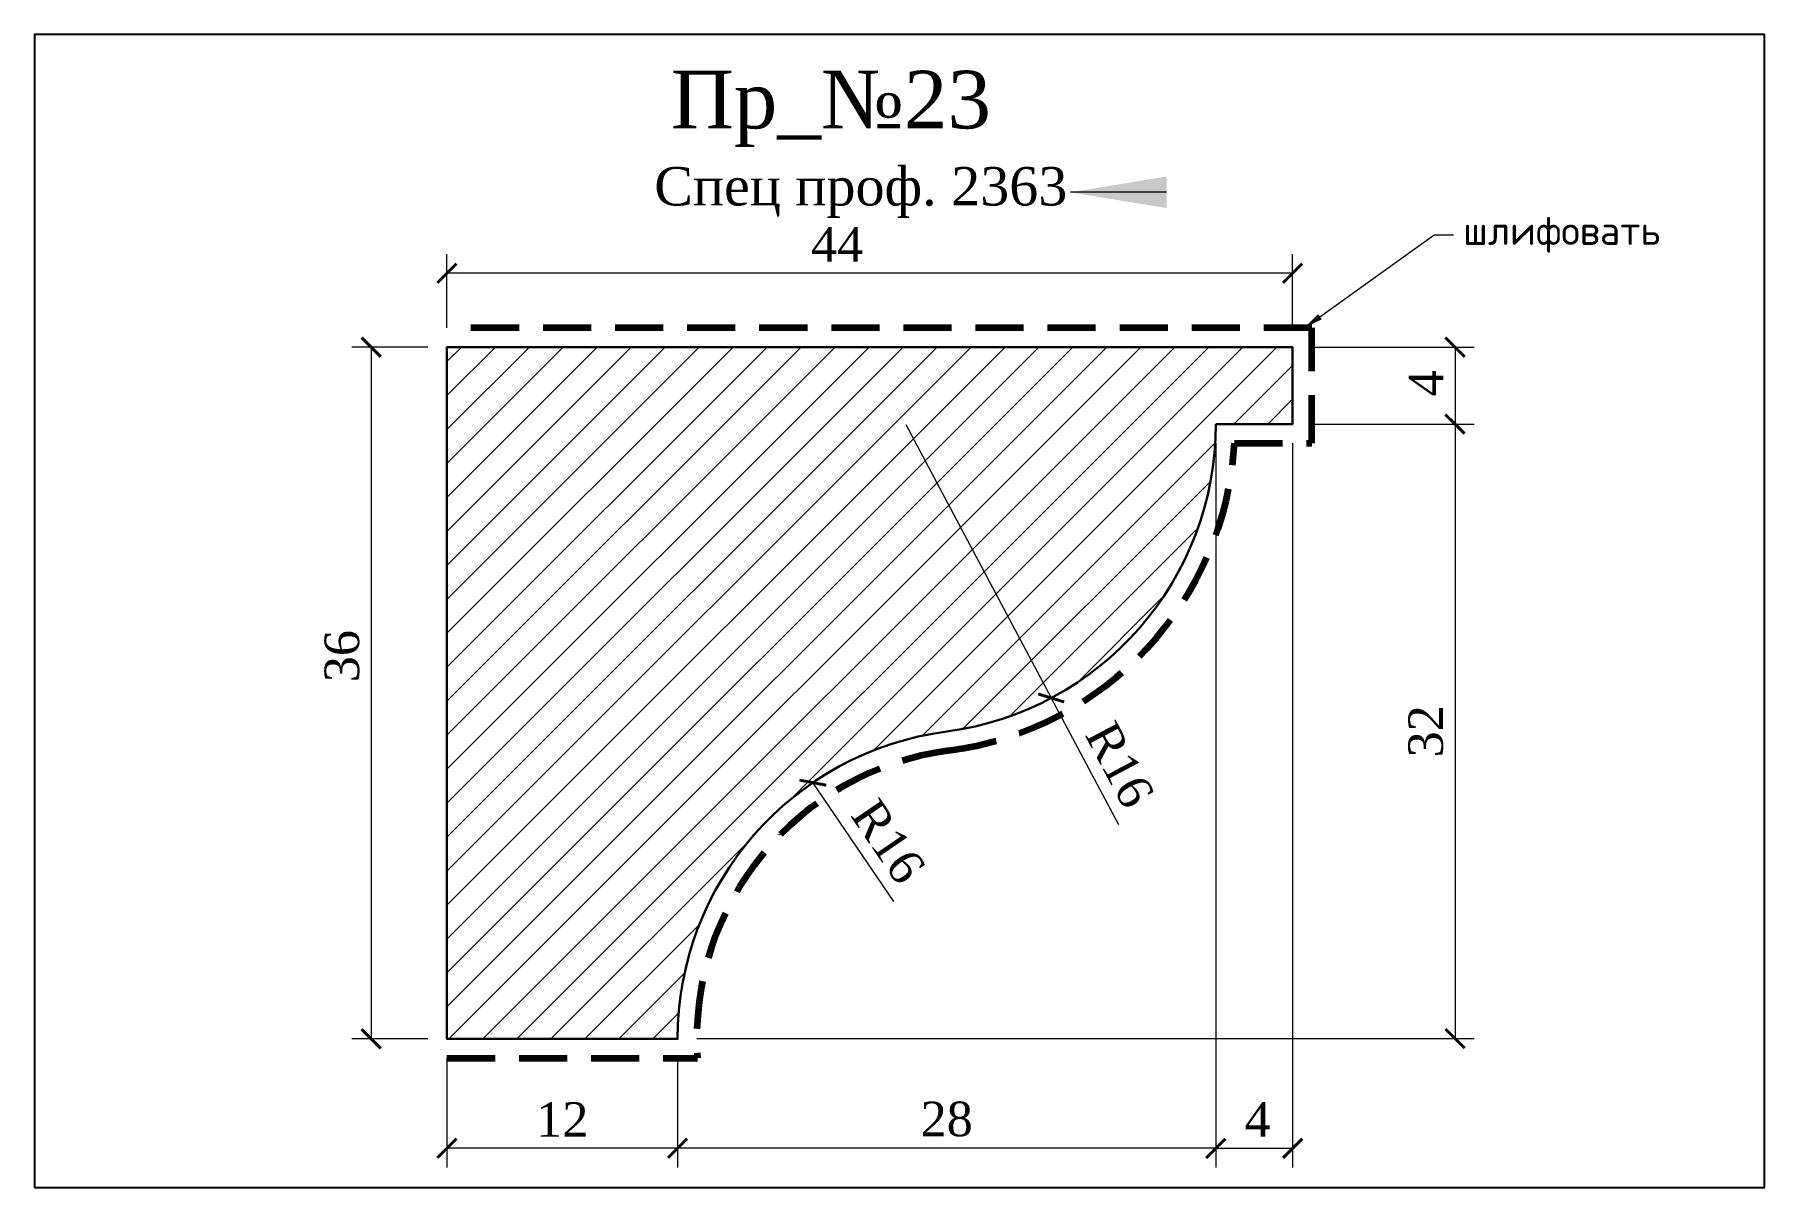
# Model space of a CAD drawing. Header units: millimetres. Extents: x 303550.8 to 303640.8, y -92636.6 to -92576.6.
import ezdxf
from ezdxf import colors
from ezdxf.entities.mleader import LeaderData, LeaderLine
from ezdxf.math import Vec2, Vec3

# ---------------------------------------------------------------- set-up
doc = ezdxf.new("R2010")
doc.units = ezdxf.units.MM
doc.header["$MEASUREMENT"] = 0
doc.linetypes.add('HIDDEN', pattern=[0.375, 0.25, -0.125])
for name, color, linetype, lineweight in [('A-Sect', 73, 'Continuous', 50), ('линия 15', 7, 'Continuous', 15), ('линия 50', 1, 'Continuous', 211), ('служебный слой РАЗМЕРЫ', 7, 'Continuous', 9)]:
    doc.layers.add(name, color=color, linetype=linetype, lineweight=lineweight)
doc.layers.add('Outside panel', color=7, linetype='Continuous', lineweight=18, true_color=0x7f5e57)
doc.styles.add('ELECT', font='times.ttf')
doc.styles.get("Standard").update_dxf_attribs({"font": 'times.ttf'})
doc.styles.add('ЕСКД профили текст', font='isocpeur.ttf')
doc.dimstyles.new('M_1', dxfattribs={"dimtxt": 1.8, "dimasz": 1, "dimexe": 1, "dimexo": 1, "dimgap": 0.6, "dimtad": 1, "dimdec": 0, "dimdsep": 46, "dimtxsty": 'Standard', "dimblk": 'ARCHTICK', "dimcen": -5, "dimclrd": 7, "dimclre": 7, "dimclrt": 7, "dimadec": 0, "dimazin": 0, "dimtfac": 1, "dimtdec": 0, "dimtmove": 0, "dimatfit": 3, "dimfxl": 1, "dimtolj": 1, "dimtzin": 0, "dimlwd": 5, "dimlwe": 5, "dimarcsym": 0})

# ---------------------------------------------------------------- blocks, each defined once
blk = doc.blocks.new('_ArchTick')
at = {"color": 0, "linetype": 'ByBlock', "const_width": 0.15}
blk.add_lwpolyline([(-0.5, -0.5), (0.5, 0.5)], dxfattribs=at)
blk = doc.blocks.new('*D10')
at = {"layer": 'Defpoints', "color": 0, "ltscale": 1000, "transparency": 16777216}
for p in [(303572.2597530187, -92592.91308163268), (303568.3182367311, -92628.91308163268), (303572.2597530187, -92628.91308163268)]:
    blk.add_point(p, dxfattribs=at)
at = {"layer": 'линия 15', "color": 7, "lineweight": 5, "ltscale": 1000, "transparency": 16777216}
for p, q in [((303571.2597530187, -92592.91308163268), (303567.3182367311, -92592.91308163268)), ((303568.3182367311, -92592.91308163268), (303568.3182367311, -92628.91308163268)), ((303571.2597530187, -92628.91308163268), (303567.3182367311, -92628.91308163268))]:
    blk.add_line(p, q, dxfattribs=at)
for p, rotation in [((303568.3182367311, -92592.91308163268), 90), ((303568.3182367311, -92628.91308163268), 270)]:
    blk.add_blockref('_ArchTick', p, dxfattribs=dict(at, rotation=rotation))
at = {"layer": 'линия 15', "color": 7, "ltscale": 1000, "transparency": 16777216, "insert": (303566.8026635516, -92608.9928311006), "char_height": 1.8, "attachment_point": 5, "rotation": 90}
blk.add_mtext('\\A1;36', dxfattribs=at)
blk = doc.blocks.new('*D9')
at = {"layer": 'Defpoints', "color": 0, "ltscale": 1000, "transparency": 16777216}
for p in [(303572.2597530187, -92628.91308163268), (303584.2597530187, -92628.91308163268), (303572.2597530187, -92634.60825515166)]:
    blk.add_point(p, dxfattribs=at)
at = {"layer": 'линия 15', "color": 7, "lineweight": 5, "ltscale": 1000, "transparency": 16777216}
for p, q in [((303572.2597530187, -92629.91308163268), (303572.2597530187, -92635.60825515166)), ((303584.2597530187, -92629.91308163268), (303584.2597530187, -92635.60825515166)), ((303584.2597530187, -92634.60825515166), (303572.2597530187, -92634.60825515166))]:
    blk.add_line(p, q, dxfattribs=at)
at = {"layer": 'линия 15', "color": 7, "lineweight": 5, "ltscale": 1000, "transparency": 16777216, "rotation": 180}
blk.add_blockref('_ArchTick', (303572.2597530187, -92634.60825515166), dxfattribs=at)
at = {"layer": 'линия 15', "color": 7, "lineweight": 5, "ltscale": 1000, "transparency": 16777216}
blk.add_blockref('_ArchTick', (303584.2597530187, -92634.60825515166), dxfattribs=at)
at = {"layer": 'линия 15', "color": 7, "ltscale": 1000, "transparency": 16777216, "insert": (303578.2597530187, -92633.10825515166), "char_height": 1.8, "attachment_point": 5}
blk.add_mtext('\\A1;12', dxfattribs=at)
blk = doc.blocks.new('*D8')
at = {"layer": 'Defpoints', "color": 0, "ltscale": 1000, "transparency": 16777216}
for p in [(303612.2597605954, -92596.92871326228), (303584.2597530187, -92628.91308163268), (303584.2597530187, -92634.60825515166)]:
    blk.add_point(p, dxfattribs=at)
at = {"layer": 'линия 15', "color": 7, "lineweight": 5, "ltscale": 1000, "transparency": 16777216}
for p, q in [((303612.2597605954, -92597.92871326228), (303612.2597605954, -92635.60825515166)), ((303584.2597530187, -92629.91308163268), (303584.2597530187, -92635.60825515166)), ((303612.2597605954, -92634.60825515166), (303584.2597530187, -92634.60825515166))]:
    blk.add_line(p, q, dxfattribs=at)
at = {"layer": 'линия 15', "color": 7, "lineweight": 5, "ltscale": 1000, "transparency": 16777216, "rotation": 180}
blk.add_blockref('_ArchTick', (303584.2597530187, -92634.60825515166), dxfattribs=at)
at = {"layer": 'линия 15', "color": 7, "lineweight": 5, "ltscale": 1000, "transparency": 16777216}
blk.add_blockref('_ArchTick', (303612.2597605954, -92634.60825515166), dxfattribs=at)
at = {"layer": 'линия 15', "color": 7, "ltscale": 1000, "transparency": 16777216, "insert": (303598.2597568071, -92633.09268197214), "char_height": 1.8, "attachment_point": 5}
blk.add_mtext('\\A1;28', dxfattribs=at)
blk = doc.blocks.new('*D7')
at = {"layer": 'Defpoints', "color": 0, "ltscale": 1000, "transparency": 16777216}
for p in [(303612.2597530187, -92596.91308162943), (303616.2597530187, -92596.91308162943), (303616.2597530187, -92634.60825515166)]:
    blk.add_point(p, dxfattribs=at)
at = {"layer": 'линия 15', "color": 7, "lineweight": 5, "ltscale": 1000, "transparency": 16777216}
for p, q in [((303612.2597530187, -92597.91308162943), (303612.2597530187, -92635.60825515166)), ((303616.2597530187, -92597.91308162943), (303616.2597530187, -92635.60825515166)), ((303612.2597530187, -92634.60825515166), (303616.2597530187, -92634.60825515166))]:
    blk.add_line(p, q, dxfattribs=at)
at = {"layer": 'линия 15', "color": 7, "lineweight": 5, "ltscale": 1000, "transparency": 16777216, "rotation": 180}
blk.add_blockref('_ArchTick', (303612.2597530187, -92634.60825515166), dxfattribs=at)
at = {"layer": 'линия 15', "color": 7, "lineweight": 5, "ltscale": 1000, "transparency": 16777216}
blk.add_blockref('_ArchTick', (303616.2597530187, -92634.60825515166), dxfattribs=at)
at = {"layer": 'линия 15', "color": 7, "ltscale": 1000, "transparency": 16777216, "insert": (303614.434757278, -92633.10825515166), "char_height": 1.8, "attachment_point": 5}
blk.add_mtext('\\A1;4', dxfattribs=at)
blk = doc.blocks.new('*D6')
at = {"layer": 'Defpoints', "color": 0, "ltscale": 1000, "transparency": 16777216}
for p in [(303616.2597530187, -92596.91308162943), (303584.2597454421, -92628.89745000307), (303624.7071391068, -92628.89745000307)]:
    blk.add_point(p, dxfattribs=at)
at = {"layer": 'линия 15', "color": 7, "lineweight": 5, "ltscale": 1000, "transparency": 16777216}
for p, q in [((303617.2597530187, -92596.91308162943), (303625.7071391068, -92596.91308162943)), ((303624.7071391068, -92596.91308162943), (303624.7071391068, -92628.89745000307)), ((303585.2597454421, -92628.89745000307), (303625.7071391068, -92628.89745000307))]:
    blk.add_line(p, q, dxfattribs=at)
for p, rotation in [((303624.7071391068, -92596.91308162943), 90), ((303624.7071391068, -92628.89745000307), 270)]:
    blk.add_blockref('_ArchTick', p, dxfattribs=dict(at, rotation=rotation))
at = {"layer": 'линия 15', "color": 7, "ltscale": 1000, "transparency": 16777216, "insert": (303623.1915659272, -92612.9052658162), "char_height": 1.8, "attachment_point": 5, "rotation": 90}
blk.add_mtext('\\A1;32', dxfattribs=at)
blk = doc.blocks.new('*D5')
at = {"layer": 'Defpoints', "color": 0, "ltscale": 1000, "transparency": 16777216}
for p in [(303616.2597530187, -92592.91308163268), (303616.2597530187, -92596.91308162943), (303624.7071391064, -92596.91308162943)]:
    blk.add_point(p, dxfattribs=at)
at = {"layer": 'линия 15', "color": 7, "lineweight": 5, "ltscale": 1000, "transparency": 16777216}
for p, q in [((303617.2597530187, -92592.91308163268), (303625.7071391064, -92592.91308163268)), ((303624.7071391064, -92592.91308163268), (303624.7071391064, -92596.91308162943)), ((303617.2597530187, -92596.91308162943), (303625.7071391064, -92596.91308162943))]:
    blk.add_line(p, q, dxfattribs=at)
for p, rotation in [((303624.7071391064, -92592.91308163268), 90), ((303624.7071391064, -92596.91308162943), 270)]:
    blk.add_blockref('_ArchTick', p, dxfattribs=dict(at, rotation=rotation))
at = {"layer": 'линия 15', "color": 7, "ltscale": 1000, "transparency": 16777216, "insert": (303623.2071391064, -92594.79621255468), "char_height": 1.8, "attachment_point": 5, "rotation": 90}
blk.add_mtext('\\A1;4', dxfattribs=at)
blk = doc.blocks.new('*D4')
at = {"layer": 'Defpoints', "color": 0, "ltscale": 1000, "transparency": 16777216}
for p in [(303572.2597530187, -92589.06468562735), (303572.2597530187, -92592.91308163268), (303616.2597530187, -92592.91308163268)]:
    blk.add_point(p, dxfattribs=at)
at = {"layer": 'линия 15', "color": 7, "lineweight": 5, "ltscale": 1000, "transparency": 16777216}
for p, q in [((303572.2597530187, -92591.91308163268), (303572.2597530187, -92588.06468562735)), ((303616.2597530187, -92591.91308163268), (303616.2597530187, -92588.06468562735)), ((303616.2597530187, -92589.06468562735), (303572.2597530187, -92589.06468562735))]:
    blk.add_line(p, q, dxfattribs=at)
at = {"layer": 'линия 15', "color": 7, "lineweight": 5, "ltscale": 1000, "transparency": 16777216, "rotation": 180}
blk.add_blockref('_ArchTick', (303572.2597530187, -92589.06468562735), dxfattribs=at)
at = {"layer": 'линия 15', "color": 7, "lineweight": 5, "ltscale": 1000, "transparency": 16777216}
blk.add_blockref('_ArchTick', (303616.2597530187, -92589.06468562735), dxfattribs=at)
at = {"layer": 'линия 15', "color": 7, "ltscale": 1000, "transparency": 16777216, "insert": (303592.5563874439, -92587.56468562735), "char_height": 1.8, "attachment_point": 5}
blk.add_mtext('\\A1;44', dxfattribs=at)
blk = doc.blocks.new('*D3')
at = {"layer": 'Defpoints', "color": 0, "ltscale": 1000, "transparency": 16777216}
for p in [(303591.2970900447, -92615.57715930154), (303600.3847454422, -92628.89745000326)]:
    blk.add_point(p, dxfattribs=at)
at = {"layer": 'линия 15', "color": 7, "lineweight": 5, "ltscale": 1000, "transparency": 16777216}
blk.add_line((303595.5141140283, -92621.75828995633), (303591.2970900447, -92615.57715930154), dxfattribs=at)
at = {"layer": 'линия 15', "color": 7, "lineweight": 5, "ltscale": 1000, "transparency": 16777216, "rotation": 124.3034318308668}
blk.add_blockref('_ArchTick', (303591.2970900447, -92615.57715930154), dxfattribs=at)
at = {"layer": 'линия 15', "color": 7, "ltscale": 1000, "transparency": 16777216, "insert": (303595.2211388258, -92618.63964921287), "char_height": 1.8, "attachment_point": 5, "rotation": 304.3034318308668}
blk.add_mtext('\\A1;R16', dxfattribs=at)
blk = doc.blocks.new('*D2')
at = {"layer": 'Defpoints', "color": 0, "ltscale": 1000, "transparency": 16777216}
for p in [(303596.1347605957, -92596.92871326227), (303603.69856077, -92611.16965957647)]:
    blk.add_point(p, dxfattribs=at)
at = {"layer": 'линия 15', "color": 7, "lineweight": 5, "ltscale": 1000, "transparency": 16777216}
for p in [(303596.1347605957, -92596.92871326227), (303607.2084569255, -92617.7780100838)]:
    blk.add_line(p, (303603.69856077, -92611.16965957647), dxfattribs=at)
at = {"layer": 'линия 15', "color": 7, "lineweight": 5, "ltscale": 1000, "transparency": 16777216, "rotation": 117.9741319230963}
blk.add_blockref('_ArchTick', (303603.69856077, -92611.16965957647), dxfattribs=at)
at = {"layer": 'линия 15', "color": 7, "ltscale": 1000, "transparency": 16777216, "insert": (303607.2610745197, -92614.64608001678), "char_height": 1.8, "attachment_point": 5, "rotation": 297.9741319230963}
blk.add_mtext('\\A1;R16', dxfattribs=at)

msp = doc.modelspace()

# ---------------------------------------------------------------- hatches: boundary and pattern name
at = {"layer": 'Outside panel', "ltscale": 1000}
h = msp.add_hatch(dxfattribs=at)
h.set_pattern_fill('ANSI31', color=256, scale=10)
h.set_pattern_definition([(45, (-3653.511907783104, 74.1984230564558), (-0.8838834764831844, 0.8838834764831844), [])])
h.paths.add_polyline_path([(303612.2597530187, -92596.91308162943), (303616.2597530187, -92596.91308162943), (303616.2597530187, -92592.91308163268), (303572.2597530187, -92592.91308163268), (303572.2597530187, -92628.91308163268), (303584.2597530187, -92628.91308163268, -0.376288347353699), (303598.2597530187, -92612.91308163268, 0.376288347411134)])

# ---------------------------------------------------------------- linework, layer by layer
at = {"color": 6, "ltscale": 1000}
msp.add_lwpolyline([(303550.8045789482, -92636.64323349093), (303640.8045789482, -92636.64323349093), (303640.8045789482, -92576.64323349093), (303550.8045789482, -92576.64323349093)], close=True, dxfattribs=at)
at = {"layer": 'A-Sect', "color": 7, "lineweight": 30}
msp.add_lwpolyline([(303612.2597530187, -92596.91308162943), (303616.2597530187, -92596.91308162943), (303616.2597530187, -92592.91308163268), (303572.2597530187, -92592.91308163268), (303572.2597530187, -92628.91308163268), (303584.2597530187, -92628.91308163268, -0.376288347353699), (303598.2597530187, -92612.91308163268, 0.376288347353699), (303612.2597530187, -92596.91308163268)], format="xyb", close=True, dxfattribs=at)
at = {"layer": 'линия 50', "color": 1, "linetype": 'HIDDEN', "ltscale": 10, "true_color": 0xff0909}
msp.add_lwpolyline([(303572.2597530187, -92629.91308163268), (303585.2938833927, -92629.91308163268, -0.3953106303837542), (303598.3915354947, -92613.9043602913, 0.3596877008271141), (303613.2314457688, -92597.91308162943), (303617.2597530187, -92597.91308162943), (303617.2597530187, -92591.91308163268), (303572.2597530187, -92591.91308163268)], format="xyb", dxfattribs=at)

# ---------------------------------------------------------------- texts
at = {"color": 5, "ltscale": 1000, "style": 'ELECT'}
msp.add_text('Пр_№23', height=3, dxfattribs=at).set_placement((303583.9091726132, -92581.52310288671))

# ---------------------------------------------------------------- dimensions: what is measured, and where the dimension line sits
at = {"layer": 'линия 15', "color": 7, "ltscale": 1000}
for base, p1, p2, picture, middle in [((303572.2597530187, -92589.06468562735), (303616.2597530187, -92592.91308163268), (303572.2597530187, -92592.91308163268), '*D4', (303592.5563874439, -92589.06468562735)), ((303616.2597530187, -92634.60825515166), (303612.2597530187, -92596.91308162943), (303616.2597530187, -92596.91308162943), '*D7', (303614.434757278, -92634.60825515166))]:
    dim = msp.add_linear_dim(base=base, p1=p1, p2=p2, dimstyle='M_1', dxfattribs=at)
    dim.commit()
    dim.dimension.update_dxf_attribs({"geometry": picture, "text_midpoint": middle, "dimtype": 128})
for base, p1, p2, picture, middle in [((303568.3182367311, -92628.91308163268), (303572.2597530187, -92592.91308163268), (303572.2597530187, -92628.91308163268), '*D10', (303568.3182367311, -92608.9928311006)), ((303624.7071391064, -92596.91308162943), (303616.2597530187, -92592.91308163268), (303616.2597530187, -92596.91308162943), '*D5', (303624.7071391064, -92594.79621255468))]:
    dim = msp.add_linear_dim(base=base, p1=p1, p2=p2, angle=90, dimstyle='M_1', dxfattribs=at)
    dim.commit()
    dim.dimension.update_dxf_attribs({"geometry": picture, "text_midpoint": middle, "dimtype": 128})
dim = msp.add_linear_dim(base=(303624.7071391068, -92628.89745000307), p1=(303616.2597530187, -92596.91308162943), p2=(303584.2597454421, -92628.89745000307), angle=90, dimstyle='M_1', dxfattribs=at)
dim.commit()
dim.dimension.update_dxf_attribs({"geometry": '*D6', "text_midpoint": (303623.1915659272, -92612.9052658162)})
for base, p1, p2, picture, middle in [((303584.2597530187, -92634.60825515166), (303612.2597605954, -92596.92871326228), (303584.2597530187, -92628.91308163268), '*D8', (303598.2597568071, -92633.09268197214)), ((303572.2597530187, -92634.60825515166), (303584.2597530187, -92628.91308163268), (303572.2597530187, -92628.91308163268), '*D9', (303578.2597530187, -92633.10825515166))]:
    dim = msp.add_linear_dim(base=base, p1=p1, p2=p2, dimstyle='M_1', dxfattribs=at)
    dim.commit()
    dim.dimension.update_dxf_attribs({"geometry": picture, "text_midpoint": middle})
dim = msp.add_radius_dim(center=(303596.1347605957, -92596.92871326227), mpoint=(303603.69856077, -92611.16965957647), dimstyle='M_1', dxfattribs=at)
dim.commit()
dim.dimension.update_dxf_attribs({"geometry": '*D2', "text_midpoint": (303607.2610745197, -92614.64608001678)})
dim = msp.add_radius_dim(center=(303600.3847454422, -92628.89745000326), mpoint=(303591.2970900447, -92615.57715930154), dimstyle='M_1', dxfattribs=at)
dim.commit()
dim.dimension.update_dxf_attribs({"geometry": '*D3', "text_midpoint": (303593.969177565, -92619.49378916855), "dimtype": 132})

# ---------------------------------------------------------------- leaders
at = {"color": 7, "ltscale": 1000}
ml = msp.add_multileader_mtext('Standard', dxfattribs=at)
ml.set_content('{\\C256;\\c0;Спец проф. 2363}', color=5)
ml.set_leader_properties(lineweight=5)
ml.build(insert=Vec2(0, 0))
ml.multileader.update_dxf_attribs({"has_dogleg": 0, "text_left_attachment_type": 7, "dogleg_length": 18.61369858752505, "arrow_head_size": 5})
ctx = ml.context
ctx.base_point, ctx.char_height, ctx.arrow_head_size, ctx.landing_gap_size, ctx.plane_origin = Vec3(303582.0452373333, -92586.16814087085), 2, 5, 1, Vec3(303689.3807189567, -92629.67169218212)
ctx.left_attachment = 7
notes = []
notes.append((ctx, [(0, (1, 1, 0), (303623.3164701674, -92584.85235139717), (-1, 0), 18.61369858752505, [(0, [(303604.7027715798, -92584.85235139717)], 0, [])])]))
ctx.mtext.insert, ctx.mtext.flow_direction = Vec3(303583.0452373333, -92583.53656192348), 5
at = {"layer": 'служебный слой РАЗМЕРЫ'}
ml = msp.add_multileader_mtext('Standard', dxfattribs=at)
ml.set_content('\\A1;шлифовать', color=256, style='ЕСКД профили текст')
ml.set_leader_properties(color=256, linetype='ByLayer', lineweight=-1)
ml.build(insert=Vec2(0, 0))
ml.multileader.update_dxf_attribs({"dogleg_length": 1, "arrow_head_size": 1})
ctx = ml.context
ctx.base_point, ctx.char_height, ctx.arrow_head_size, ctx.landing_gap_size, ctx.plane_origin = Vec3(303624.6240763214, -92587.06462495563), 1.5, 1, 0.5, Vec3(303644.5326611369, -92554.90177775074)
notes.append((ctx, [(1, (1, 1, 0), (303623.6240763214, -92587.06462495563), (1, 0), 1, [(0, [(303616.8670056203, -92591.91308163268)], 0, [])])]))
ctx.mtext.insert, ctx.mtext.flow_direction = Vec3(303625.1240763214, -92586.08962495562), 5
for ctx, leaders in notes:
    for number, flags, end, landing, length, lines in leaders:
        leader = LeaderData()
        leader.index, (leader.has_last_leader_line, leader.has_dogleg_vector, leader.attachment_direction) = number, flags
        leader.last_leader_point, leader.dogleg_vector, leader.dogleg_length = Vec3(end), Vec3(landing), length
        for number, points, colour, breaks in lines:
            line = LeaderLine()
            line.index, line.vertices, line.color, line.breaks = number, Vec3.list(points), colors.encode_raw_color(colour), breaks
            leader.lines.append(line)
        ctx.leaders.append(leader)

doc.saveas('drawing.dxf')
